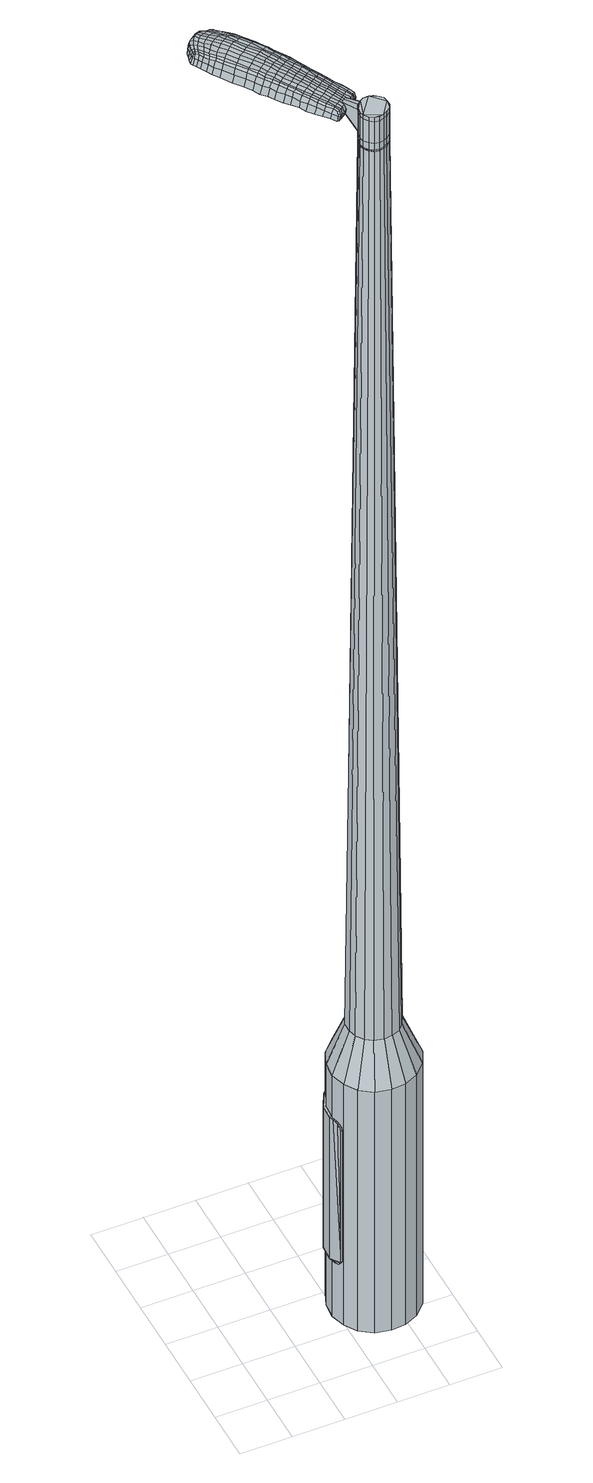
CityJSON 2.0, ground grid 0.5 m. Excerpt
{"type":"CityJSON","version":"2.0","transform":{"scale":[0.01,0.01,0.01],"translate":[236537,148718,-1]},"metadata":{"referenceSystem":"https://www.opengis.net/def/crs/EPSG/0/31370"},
"CityObjects":{
"object1":{"type":"GenericCityObject","attributes":{"cluster":221,"mean_distance_to_centroid":0.0266,"new_centroid_x":236538.39,"new_centroid_y":148718.74,"mean_distance_to_camera":6.04,"H1":6.91,"H2":6.09,"Z_final":109.68,"cluster2":-1,"proj_x":236542.37,"proj_y":148715.86,"id_line":52798,"bearing_l":35.9,"distance":4.91,"orientation":"left","G_obj":125.9},"geometry":[{"type":"MultiSurface","lod":"2","boundaries":[[[0,1,2,3]],[[1,4,5,2]],[[4,6,7,5]],[[6,8,9,7]],[[8,10,11,9]],[[10,12,13,11]],[[12,14,15,13]],[[14,16,17,15]],[[16,18,19,17]],[[18,20,21,19]],[[20,22,23,21]],[[22,24,25,23]],[[24,26,27,25]],[[26,28,29,27]],[[28,30,31,29]],[[30,32,33,31]],[[32,34,35,33]],[[34,0,3,35]],[[36,37,38,39]],[[38,40,41,42]],[[41,43,42]],[[42,44,45,46]],[[45,47,46]],[[46,48,49,50]],[[49,51,50]],[[42,46,50,38]],[[50,52,39,38]],[[53,36,39]],[[2,5,7,35]],[[7,9,11,15]],[[11,13,15]],[[15,17,19,23]],[[19,21,23]],[[23,25,27,31]],[[27,29,31]],[[15,23,31,7]],[[31,33,35,7]],[[3,2,35]],[[1,0,54,55]],[[0,34,56,54]],[[34,32,57,56]],[[32,30,58,57]],[[30,28,59,58]],[[28,26,60,59]],[[26,24,61,60]],[[24,22,62,61]],[[22,20,63,62]],[[20,18,64,63]],[[18,16,65,64]],[[16,14,66,65]],[[14,12,67,66]],[[12,10,68,67]],[[10,8,69,68]],[[8,6,70,69]],[[6,4,71,70]],[[4,1,55,71]],[[55,54,72,73]],[[54,56,74,72]],[[56,57,75,74]],[[57,58,76,75]],[[58,59,77,76]],[[59,60,78,77]],[[60,61,79,78]],[[61,62,80,79]],[[62,63,81,80]],[[63,64,82,81]],[[64,65,83,82]],[[65,66,84,83]],[[66,67,85,84]],[[67,68,86,85]],[[68,69,87,86]],[[69,70,88,87]],[[70,71,89,88]],[[71,55,73,89]],[[90,91,92,93]],[[94,95,91,90]],[[75,96,95,94]],[[97,98,96,75]],[[99,100,98,97]],[[101,102,100,99]],[[103,104,102,101]],[[105,106,104,103]],[[81,107,106,105]],[[82,108,107,81]],[[109,110,108,82]],[[111,112,110,109]],[[113,114,112,111]],[[115,116,114,113]],[[87,117,116,115]],[[88,118,117,87]],[[89,119,118,88]],[[93,92,119,89]],[[120,121,122,123]],[[124,120,123,125]],[[126,124,125,127]],[[128,126,127,129]],[[130,128,129,131]],[[132,130,131,133]],[[134,132,133,135]],[[136,134,135,137]],[[138,136,137,139]],[[140,138,139,141]],[[142,140,141,143]],[[144,142,143,145]],[[146,144,145,147]],[[148,146,147,149]],[[150,148,149,151]],[[152,150,151,153]],[[73,72,90,93]],[[72,74,94,90]],[[74,75,94]],[[76,97,75]],[[76,77,99,97]],[[77,78,101,99]],[[78,79,103,101]],[[79,80,105,103]],[[80,81,105]],[[83,109,82]],[[83,84,111,109]],[[84,85,113,111]],[[85,86,115,113]],[[86,87,115]],[[73,93,89]],[[154,155,92,91]],[[155,119,92]],[[156,116,117]],[[156,157,114,116]],[[157,158,112,114]],[[158,159,110,112]],[[159,108,110]],[[160,106,107]],[[160,161,104,106]],[[161,162,102,104]],[[162,163,100,102]],[[163,164,98,100]],[[164,96,98]],[[165,95,96]],[[165,154,91,95]],[[39,52,152,166]],[[155,154,167,153]],[[53,39,166,121]],[[154,165,122,167]],[[36,53,121,120]],[[165,96,123,122]],[[37,36,120,124]],[[96,164,125,123]],[[38,37,124,126]],[[164,163,127,125]],[[40,38,126,128]],[[163,162,129,127]],[[41,40,128,130]],[[162,161,131,129]],[[43,41,130,132]],[[161,160,133,131]],[[42,43,132,134]],[[160,107,135,133]],[[44,42,134,136]],[[107,108,137,135]],[[45,44,136,138]],[[108,159,139,137]],[[47,45,138,140]],[[159,158,141,139]],[[46,47,140,142]],[[158,157,143,141]],[[48,46,142,144]],[[157,156,145,143]],[[49,48,144,146]],[[156,117,147,145]],[[51,49,146,148]],[[117,118,149,147]],[[50,51,148,150]],[[118,119,151,149]],[[52,50,150,152]],[[119,155,153,151]],[[152,153,168,169]],[[153,167,170,168]],[[167,122,171,170]],[[122,121,172,171]],[[121,166,173,172]],[[166,152,169,173]],[[174,175,176,177]],[[178,174,177,179]],[[174,178,180,181]],[[175,174,181,182]],[[183,184,185,186]],[[187,183,186,188]],[[183,187,189,190]],[[184,183,190,191]],[[192,193,194,195]],[[196,192,195,197]],[[192,196,198,199]],[[193,192,199,200]],[[201,202,203,204]],[[205,201,204,206]],[[201,205,207,208]],[[202,201,208,209]],[[210,211,212,213]],[[214,210,213,215]],[[210,214,216,217]],[[211,210,217,218]],[[219,220,221,222]],[[223,219,222,224]],[[219,223,225,226]],[[220,219,226,227]],[[228,229,230,231]],[[220,228,231,221]],[[228,220,227,232]],[[229,228,232,233]],[[234,235,236,237]],[[229,234,237,230]],[[234,229,233,238]],[[235,234,238,239]],[[240,178,179,241]],[[235,240,241,236]],[[240,235,239,242]],[[178,240,242,180]],[[243,244,245,246]],[[247,243,246,248]],[[243,247,249,250]],[[244,243,250,251]],[[252,253,254,255]],[[244,252,255,245]],[[252,244,251,256]],[[253,252,256,257]],[[258,259,260,261]],[[253,258,261,254]],[[258,253,257,262]],[[259,258,262,263]],[[264,265,266,267]],[[259,264,267,260]],[[264,259,263,268]],[[265,264,268,269]],[[270,175,182,271]],[[265,270,271,266]],[[270,265,269,272]],[[175,270,272,176]],[[273,274,275,276]],[[277,273,276,278]],[[273,277,279,280]],[[274,273,280,281]],[[282,283,284,285]],[[274,282,285,275]],[[282,274,281,286]],[[283,282,286,287]],[[288,289,290,291]],[[283,288,291,284]],[[288,283,287,292]],[[289,288,292,293]],[[294,187,188,295]],[[289,294,295,290]],[[294,289,293,296]],[[187,294,296,189]],[[297,298,299,300]],[[301,297,300,302]],[[297,301,303,304]],[[298,297,304,305]],[[306,307,308,309]],[[298,306,309,299]],[[306,298,305,310]],[[307,306,310,311]],[[312,313,314,315]],[[307,312,315,308]],[[312,307,311,316]],[[313,312,316,317]],[[318,319,320,321]],[[313,318,321,314]],[[318,313,317,322]],[[319,318,322,323]],[[324,184,191,325]],[[319,324,325,320]],[[324,319,323,326]],[[184,324,326,185]],[[327,213,212,328]],[[329,327,328,330]],[[327,329,331,332]],[[213,327,332,215]],[[333,329,330,334]],[[335,333,334,336]],[[333,335,337,338]],[[329,333,338,331]],[[339,335,336,340]],[[341,339,340,342]],[[339,341,343,344]],[[335,339,344,337]],[[345,341,342,346]],[[347,345,346,348]],[[345,347,349,350]],[[341,345,350,343]],[[351,347,348,352]],[[202,351,352,203]],[[351,202,209,353]],[[347,351,353,349]],[[354,355,200,199]],[[356,354,199,198]],[[354,356,357,358]],[[355,354,358,359]],[[360,361,359,358]],[[362,360,358,357]],[[360,362,363,364]],[[361,360,364,365]],[[366,367,365,364]],[[368,366,364,363]],[[366,368,369,370]],[[367,366,370,371]],[[372,373,371,370]],[[374,372,370,369]],[[372,374,207,205]],[[373,372,205,206]],[[375,376,377,378]],[[277,375,378,279]],[[375,277,278,379]],[[376,375,379,380]],[[381,196,197,382]],[[376,381,382,377]],[[381,376,380,383]],[[196,381,383,198]],[[384,385,386,387]],[[223,384,387,225]],[[384,223,224,388]],[[385,384,388,389]],[[390,391,392,393]],[[385,390,393,386]],[[390,385,389,394]],[[391,390,394,395]],[[396,193,200,397]],[[391,396,397,392]],[[396,391,395,398]],[[193,396,398,194]],[[399,400,401,402]],[[181,399,402,182]],[[399,181,180,403]],[[400,399,403,404]],[[405,406,407,408]],[[400,405,408,401]],[[405,400,404,409]],[[406,405,409,410]],[[411,204,203,412]],[[406,411,412,407]],[[411,406,410,413]],[[204,411,413,206]],[[414,415,416,417]],[[186,414,417,188]],[[414,186,185,418]],[[415,414,418,419]],[[420,208,207,421]],[[415,420,421,416]],[[420,415,419,422]],[[208,420,422,209]],[[423,424,425,426]],[[301,423,426,303]],[[423,301,302,427]],[[424,423,427,428]],[[429,214,215,430]],[[424,429,430,425]],[[429,424,428,431]],[[214,429,431,216]],[[432,433,434,435]],[[247,432,435,249]],[[432,247,248,436]],[[433,432,436,437]],[[438,439,440,441]],[[433,438,441,434]],[[438,433,437,442]],[[439,438,442,443]],[[444,211,218,445]],[[439,444,445,440]],[[444,439,443,446]],[[211,444,446,212]],[[447,448,437,436]],[[246,447,436,248]],[[447,246,245,449]],[[448,447,449,450]],[[451,452,443,442]],[[448,451,442,437]],[[451,448,450,453]],[[452,451,453,454]],[[455,328,212,446]],[[452,455,446,443]],[[455,452,454,456]],[[328,455,456,330]],[[457,458,459,460]],[[304,457,460,305]],[[457,304,303,426]],[[458,457,426,425]],[[461,332,331,462]],[[458,461,462,459]],[[461,458,425,430]],[[332,461,430,215]],[[463,464,450,449]],[[255,463,449,245]],[[463,255,254,465]],[[464,463,465,466]],[[467,468,454,453]],[[464,467,453,450]],[[467,464,466,469]],[[468,467,469,470]],[[471,334,330,456]],[[468,471,456,454]],[[471,468,470,472]],[[334,471,472,336]],[[473,474,475,476]],[[310,473,476,311]],[[473,310,305,460]],[[474,473,460,459]],[[477,338,337,478]],[[474,477,478,475]],[[477,474,459,462]],[[338,477,462,331]],[[479,480,466,465]],[[261,479,465,254]],[[479,261,260,481]],[[480,479,481,482]],[[483,484,470,469]],[[480,483,469,466]],[[483,480,482,485]],[[484,483,485,486]],[[487,340,336,472]],[[484,487,472,470]],[[487,484,486,488]],[[340,487,488,342]],[[489,490,491,492]],[[316,489,492,317]],[[489,316,311,476]],[[490,489,476,475]],[[493,344,343,494]],[[490,493,494,491]],[[493,490,475,478]],[[344,493,478,337]],[[495,496,482,481]],[[267,495,481,260]],[[495,267,266,497]],[[496,495,497,498]],[[499,500,486,485]],[[496,499,485,482]],[[499,496,498,501]],[[500,499,501,502]],[[503,346,342,488]],[[500,503,488,486]],[[503,500,502,504]],[[346,503,504,348]],[[505,506,507,508]],[[322,505,508,323]],[[505,322,317,492]],[[506,505,492,491]],[[509,350,349,510]],[[506,509,510,507]],[[509,506,491,494]],[[350,509,494,343]],[[511,512,498,497]],[[271,511,497,266]],[[511,271,182,402]],[[512,511,402,401]],[[513,514,502,501]],[[512,513,501,498]],[[513,512,401,408]],[[514,513,408,407]],[[515,352,348,504]],[[514,515,504,502]],[[515,514,407,412]],[[352,515,412,203]],[[516,517,419,418]],[[326,516,418,185]],[[516,326,323,508]],[[517,516,508,507]],[[518,353,209,422]],[[517,518,422,419]],[[518,517,507,510]],[[353,518,510,349]],[[519,520,380,379]],[[276,519,379,278]],[[519,276,275,521]],[[520,519,521,522]],[[523,356,198,383]],[[520,523,383,380]],[[523,520,522,524]],[[356,523,524,357]],[[525,526,527,528]],[[226,525,528,227]],[[525,226,225,387]],[[526,525,387,386]],[[529,530,531,532]],[[526,529,532,527]],[[529,526,386,393]],[[530,529,393,392]],[[533,355,359,534]],[[530,533,534,531]],[[533,530,392,397]],[[355,533,397,200]],[[535,536,522,521]],[[285,535,521,275]],[[535,285,284,537]],[[536,535,537,538]],[[539,362,357,524]],[[536,539,524,522]],[[539,536,538,540]],[[362,539,540,363]],[[541,542,543,544]],[[232,541,544,233]],[[541,232,227,528]],[[542,541,528,527]],[[545,546,547,548]],[[542,545,548,543]],[[545,542,527,532]],[[546,545,532,531]],[[549,361,365,550]],[[546,549,550,547]],[[549,546,531,534]],[[361,549,534,359]],[[551,552,538,537]],[[291,551,537,284]],[[551,291,290,553]],[[552,551,553,554]],[[555,368,363,540]],[[552,555,540,538]],[[555,552,554,556]],[[368,555,556,369]],[[557,558,559,560]],[[238,557,560,239]],[[557,238,233,544]],[[558,557,544,543]],[[561,562,563,564]],[[558,561,564,559]],[[561,558,543,548]],[[562,561,548,547]],[[565,367,371,566]],[[562,565,566,563]],[[565,562,547,550]],[[367,565,550,365]],[[567,568,554,553]],[[295,567,553,290]],[[567,295,188,417]],[[568,567,417,416]],[[569,374,369,556]],[[568,569,556,554]],[[569,568,416,421]],[[374,569,421,207]],[[570,571,404,403]],[[242,570,403,180]],[[570,242,239,560]],[[571,570,560,559]],[[572,573,410,409]],[[571,572,409,404]],[[572,571,559,564]],[[573,572,564,563]],[[574,373,206,413]],[[573,574,413,410]],[[574,573,563,566]],[[373,574,566,371]],[[575,576,577,578]],[[578,577,579,580]],[[581,579,577,582]],[[582,577,576,583]],[[584,585,586,587]],[[587,586,588,589]],[[590,588,586,591]],[[591,586,585,592]],[[593,594,595,596]],[[596,595,597,598]],[[599,597,595,600]],[[600,595,594,601]],[[602,603,604,605]],[[605,604,606,607]],[[608,606,604,609]],[[609,604,603,610]],[[611,612,613,614]],[[614,613,615,616]],[[617,615,613,618]],[[618,613,612,619]],[[620,621,622,623]],[[623,622,624,625]],[[626,624,622,627]],[[627,622,621,628]],[[629,630,631,632]],[[632,631,621,620]],[[628,621,631,633]],[[633,631,630,634]],[[635,636,637,638]],[[638,637,630,629]],[[634,630,637,639]],[[639,637,636,640]],[[580,579,641,642]],[[642,641,636,635]],[[640,636,641,643]],[[643,641,579,581]],[[644,645,646,647]],[[647,646,648,649]],[[650,648,646,651]],[[651,646,645,652]],[[653,654,655,656]],[[656,655,645,644]],[[652,645,655,657]],[[657,655,654,658]],[[659,660,661,662]],[[662,661,654,653]],[[658,654,661,663]],[[663,661,660,664]],[[665,666,667,668]],[[668,667,660,659]],[[664,660,667,669]],[[669,667,666,670]],[[583,576,671,672]],[[672,671,666,665]],[[670,666,671,673]],[[673,671,576,575]],[[674,675,676,677]],[[677,676,678,679]],[[680,678,676,681]],[[681,676,675,682]],[[683,684,685,686]],[[686,685,675,674]],[[682,675,685,687]],[[687,685,684,688]],[[689,690,691,692]],[[692,691,684,683]],[[688,684,691,693]],[[693,691,690,694]],[[589,588,695,696]],[[696,695,690,689]],[[694,690,695,697]],[[697,695,588,590]],[[698,699,700,701]],[[701,700,702,703]],[[704,702,700,705]],[[705,700,699,706]],[[707,708,709,710]],[[710,709,699,698]],[[706,699,709,711]],[[711,709,708,712]],[[713,714,715,716]],[[716,715,708,707]],[[712,708,715,717]],[[717,715,714,718]],[[719,720,721,722]],[[722,721,714,713]],[[718,714,721,723]],[[723,721,720,724]],[[592,585,725,726]],[[726,725,720,719]],[[724,720,725,727]],[[727,725,585,584]],[[611,614,728,729]],[[729,728,730,731]],[[732,730,728,733]],[[733,728,614,616]],[[731,730,734,735]],[[735,734,736,737]],[[738,736,734,739]],[[739,734,730,732]],[[737,736,740,741]],[[741,740,742,743]],[[744,742,740,745]],[[745,740,736,738]],[[743,742,746,747]],[[747,746,748,749]],[[750,748,746,751]],[[751,746,742,744]],[[749,748,752,753]],[[753,752,603,602]],[[610,603,752,754]],[[754,752,748,750]],[[601,755,756,600]],[[600,756,757,599]],[[758,757,756,759]],[[759,756,755,760]],[[760,761,762,759]],[[759,762,763,758]],[[764,763,762,765]],[[765,762,761,766]],[[766,767,768,765]],[[765,768,769,764]],[[770,769,768,771]],[[771,768,767,772]],[[772,773,774,771]],[[771,774,775,770]],[[608,775,774,606]],[[606,774,773,607]],[[776,777,778,779]],[[779,778,678,680]],[[679,678,778,780]],[[780,778,777,781]],[[598,597,782,783]],[[783,782,777,776]],[[781,777,782,784]],[[784,782,597,599]],[[785,786,787,788]],[[788,787,624,626]],[[625,624,787,789]],[[789,787,786,790]],[[791,792,793,794]],[[794,793,786,785]],[[790,786,793,795]],[[795,793,792,796]],[[601,594,797,798]],[[798,797,792,791]],[[796,792,797,799]],[[799,797,594,593]],[[800,801,802,803]],[[803,802,582,583]],[[581,582,802,804]],[[804,802,801,805]],[[806,807,808,809]],[[809,808,801,800]],[[805,801,808,810]],[[810,808,807,811]],[[602,605,812,813]],[[813,812,807,806]],[[811,807,812,814]],[[814,812,605,607]],[[815,816,817,818]],[[818,817,587,589]],[[584,587,817,819]],[[819,817,816,820]],[[608,609,821,822]],[[822,821,816,815]],[[820,816,821,823]],[[823,821,609,610]],[[824,825,826]],[[826,825,702,704]],[[703,702,825,827]],[[827,825,824,828]],[[616,615,829,830]],[[830,829,824,826]],[[828,824,829,831]],[[831,829,615,617]],[[832,833,834,835]],[[835,834,648,650]],[[649,648,834,836]],[[836,834,833,837]],[[838,839,840,841]],[[841,840,833,832]],[[837,833,840,842]],[[842,840,839,843]],[[619,612,844,845]],[[845,844,839,838]],[[843,839,844,846]],[[846,844,612,611]],[[837,847,836]],[[836,847,647,649]],[[644,647,847,848]],[[843,849,850,842]],[[842,850,847,837]],[[848,847,850,851]],[[851,850,849,852]],[[611,729,853,846]],[[846,853,849,843]],[[852,849,853,854]],[[854,853,729,731]],[[855,856,857,858]],[[858,857,705,706]],[[704,705,857,826]],[[857,856,826]],[[732,733,859,860]],[[860,859,856,855]],[[826,856,859,830]],[[830,859,733,616]],[[848,861,656,644]],[[653,656,861,862]],[[862,861,863]],[[852,864,865,851]],[[851,865,861,848]],[[863,861,865,866]],[[866,865,864,867]],[[731,735,868,854]],[[854,868,864,852]],[[867,864,868,869]],[[869,868,735,737]],[[870,871,872,873]],[[873,872,711,712]],[[706,711,872,858]],[[858,872,871,855]],[[738,739,874,875]],[[875,874,871,870]],[[855,871,874,860]],[[860,874,739,732]],[[863,876,877,862]],[[862,877,662,653]],[[659,662,877,878]],[[878,877,876,879]],[[867,880,881,866]],[[866,881,876,863]],[[879,876,881,882]],[[882,881,880,883]],[[737,741,884,869]],[[869,884,880,867]],[[883,880,884,885]],[[885,884,741,743]],[[886,887,888,889]],[[889,888,717,718]],[[712,717,888,873]],[[873,888,887,870]],[[744,745,890,891]],[[891,890,887,886]],[[870,887,890,875]],[[875,890,745,738]],[[879,892,893,878]],[[878,893,668,659]],[[665,668,893,894]],[[894,893,892,895]],[[883,896,897,882]],[[882,897,892,879]],[[895,892,897,898]],[[898,897,896,899]],[[743,747,900,885]],[[885,900,896,883]],[[899,896,900,901]],[[901,900,747,749]],[[902,903,904,905]],[[905,904,723,724]],[[718,723,904,889]],[[889,904,903,886]],[[750,751,906,907]],[[907,906,903,902]],[[886,903,906,891]],[[891,906,751,744]],[[895,908,909,894]],[[894,909,672,665]],[[583,672,909,803]],[[803,909,908,800]],[[899,910,911,898]],[[898,911,908,895]],[[800,908,911,809]],[[809,911,910,806]],[[749,753,912,901]],[[901,912,910,899]],[[806,910,912,813]],[[813,912,753,602]],[[820,913,914,819]],[[819,914,727,584]],[[724,727,914,905]],[[905,914,913,902]],[[610,754,915,823]],[[823,915,913,820]],[[902,913,915,907]],[[907,915,754,750]],[[781,916,917,780]],[[780,917,677,679]],[[674,677,917,918]],[[918,917,916,919]],[[599,757,920,784]],[[784,920,916,781]],[[919,916,920,921]],[[921,920,757,758]],[[922,923,924,925]],[[925,924,627,628]],[[626,627,924,788]],[[788,924,923,785]],[[926,927,928,929]],[[929,928,923,922]],[[785,923,928,794]],[[794,928,927,791]],[[760,755,930,931]],[[931,930,927,926]],[[791,927,930,798]],[[798,930,755,601]],[[919,932,933,918]],[[918,933,686,674]],[[683,686,933,934]],[[934,933,932,935]],[[758,763,936,921]],[[921,936,932,919]],[[935,932,936,937]],[[937,936,763,764]],[[938,939,940,941]],[[941,940,633,634]],[[628,633,940,925]],[[925,940,939,922]],[[942,943,944,945]],[[945,944,939,938]],[[922,939,944,929]],[[929,944,943,926]],[[766,761,946,947]],[[947,946,943,942]],[[926,943,946,931]],[[931,946,761,760]],[[935,948,949,934]],[[934,949,692,683]],[[689,692,949,950]],[[950,949,948,951]],[[764,769,952,937]],[[937,952,948,935]],[[951,948,952,953]],[[953,952,769,770]],[[954,955,956,957]],[[957,956,639,640]],[[634,639,956,941]],[[941,956,955,938]],[[958,959,960,961]],[[961,960,955,954]],[[938,955,960,945]],[[945,960,959,942]],[[772,767,962,963]],[[963,962,959,958]],[[942,959,962,947]],[[947,962,767,766]],[[951,964,965,950]],[[950,965,696,689]],[[589,696,965,818]],[[818,965,964,815]],[[770,775,966,953]],[[953,966,964,951]],[[815,964,966,822]],[[822,966,775,608]],[[805,967,968,804]],[[804,968,643,581]],[[640,643,968,957]],[[957,968,967,954]],[[811,969,970,810]],[[810,970,967,805]],[[954,967,970,961]],[[961,970,969,958]],[[607,773,971,814]],[[814,971,969,811]],[[958,969,971,963]],[[963,971,773,772]],[[575,578,177,176]],[[578,580,179,177]],[[590,591,190,189]],[[591,592,191,190]],[[593,596,195,194]],[[596,598,197,195]],[[617,618,217,216]],[[618,619,218,217]],[[620,623,222,221]],[[623,625,224,222]],[[629,632,231,230]],[[632,620,221,231]],[[635,638,237,236]],[[638,629,230,237]],[[580,642,241,179]],[[642,635,236,241]],[[650,651,250,249]],[[651,652,251,250]],[[652,657,256,251]],[[657,658,257,256]],[[658,663,262,257]],[[663,664,263,262]],[[664,669,268,263]],[[669,670,269,268]],[[670,673,272,269]],[[673,575,176,272]],[[680,681,280,279]],[[681,682,281,280]],[[682,687,286,281]],[[687,688,287,286]],[[688,693,292,287]],[[693,694,293,292]],[[694,697,296,293]],[[697,590,189,296]],[[698,701,300,299]],[[701,703,302,300]],[[707,710,309,308]],[[710,698,299,309]],[[713,716,315,314]],[[716,707,308,315]],[[719,722,321,320]],[[722,713,314,321]],[[592,726,325,191]],[[726,719,320,325]],[[776,779,378,377]],[[779,680,279,378]],[[598,783,382,197]],[[783,776,377,382]],[[625,789,388,224]],[[789,790,389,388]],[[790,795,394,389]],[[795,796,395,394]],[[796,799,398,395]],[[799,593,194,398]],[[703,827,427,302]],[[827,828,428,427]],[[828,831,431,428]],[[831,617,216,431]],[[832,835,435,434]],[[835,650,249,435]],[[838,841,441,440]],[[841,832,434,441]],[[619,845,445,218]],[[845,838,440,445]],[[972,973,974,975]],[[976,977,975,974]],[[978,979,980,981]],[[982,983,984,985]],[[973,986,987,974]],[[988,976,974,987]],[[989,978,981,990]],[[991,992,983,982]],[[986,993,994,987]],[[994,995,988,987]],[[996,989,990,997]],[[998,992,991,999]],[[993,1000,1001,994]],[[1001,1002,995,994]],[[1003,996,997,1004]],[[1005,998,999,1006]],[[1007,1008,1009,1010]],[[1011,1012,1008,1007]],[[1011,1013,1014,1012]],[[1013,1015,1016,1014]],[[1017,1018,1019,1020]],[[1021,1022,1018,1017]],[[1023,1024,1022,1021]],[[1025,1026,1024,1023]],[[1020,1009,1008,1017]],[[1017,1008,1012,1021]],[[1012,1014,1023,1021]],[[1014,1016,1025,1023]],[[981,980,977,976]],[[990,981,976,988]],[[995,997,990,988]],[[1002,1004,997,995]],[[982,985,979,978]],[[991,982,978,989]],[[999,991,989,996]],[[1006,999,996,1003]],[[983,1007,1010,984]],[[992,1011,1007,983]],[[1013,1011,992,998]],[[1015,1013,998,1005]],[[1027,1028,1029,1030]],[[1029,1031,1032,1033]],[[1029,1033,1034,1035]],[[1029,1035,1030]],[[1036,1027,1030,1037]],[[1038,1037,1030,1039]],[[1040,1039,1030]],[[1041,1029,1028,1042]],[[1043,1041,1042,1044]],[[1045,1043,1044,1046]],[[1047,1045,1046,1048]],[[1049,1047,1048,1050]],[[1050,1051,1052,1053]],[[1050,1053,1054,1055]],[[1050,1055,1056,1057]],[[1056,1058,1059,1060]],[[1056,1060,1061,1062]],[[1056,1062,1057]],[[1050,1057,1049]],[[1063,1064,1028,1027]],[[1065,1066,1031,1029]],[[1067,1068,1040,1030]],[[1064,1069,1042,1028]],[[1070,1065,1029,1041]],[[1069,1071,1044,1042]],[[1072,1070,1041,1043]],[[1071,1073,1046,1044]],[[1074,1072,1043,1045]],[[1073,1075,1048,1046]],[[1076,1074,1045,1047]],[[1075,1077,1050,1048]],[[1078,1076,1047,1049]],[[1077,1079,1051,1050]],[[1080,1081,1058,1056]],[[1082,1078,1049,1057]],[[1052,1051,1079,1083]],[[1053,1052,1083,1084]],[[1054,1053,1084,1085]],[[1055,1054,1085,1086]],[[1056,1055,1086,1080]],[[1087,1063,1027,1036]],[[1088,1087,1036,1037]],[[1089,1088,1037,1038]],[[1090,1089,1038,1039]],[[1068,1090,1039,1040]],[[1032,1031,1066,1091]],[[1059,1058,1081,1092]],[[1033,1032,1091,1093]],[[1034,1033,1093,1094]],[[1035,1034,1094,1095]],[[1030,1035,1095,1067]],[[1060,1059,1092,1096]],[[1061,1060,1096,1097]],[[1062,1061,1097,1098]],[[1057,1062,1098,1082]]]}]}
},
"vertices":[
[112,109,384],[125,115,384],[125,115,96],[112,109,96],[140,117,384],[140,117,96],[154,113,384],[154,113,96],[166,105,384],[166,105,96],[175,93,384],[175,93,96],[179,79,384],[179,79,96],[178,64,384],[178,64,96],[172,51,384],[172,51,96],[161,40,384],[161,40,96],[148,34,384],[148,34,96],[134,33,384],[134,33,96],[119,36,384],[119,36,96],[107,44,384],[107,44,96],[99,56,384],[99,56,96],[95,70,384],[95,70,96],[96,85,384],[96,85,96],[102,99,384],[102,99,96],[124,78,1524],[123,73,1524],[124,69,1524],[129,86,1524],[127,65,1524],[131,62,1524],[140,62,1524],[136,61,1524],[144,64,1524],[148,67,1524],[150,76,1524],[150,71,1524],[149,81,1524],[146,84,1524],[138,88,1524],[142,87,1524],[133,88,1524],[125,82,1524],[122,95,429],[130,99,429],[116,89,429],[112,81,429],[112,72,429],[114,64,429],[119,57,429],[126,52,429],[135,50,429],[143,51,429],[151,54,429],[157,61,429],[161,69,429],[162,77,429],[159,86,429],[154,93,429],[147,98,429],[138,100,429],[129,86,1483],[133,88,1483],[125,82,1483],[124,78,1483],[123,73,1483],[124,69,1483],[127,65,1483],[131,62,1483],[136,61,1483],[140,62,1483],[144,64,1483],[148,67,1483],[150,71,1483],[150,76,1483],[149,81,1483],[146,84,1483],[142,87,1483],[138,88,1483],[129,85,1483],[129,85,1485],[133,87,1485],[133,87,1483],[126,82,1483],[126,82,1485],[124,78,1485],[124,73,1483],[124,73,1485],[125,69,1483],[125,69,1485],[128,66,1483],[128,66,1485],[131,63,1483],[131,63,1485],[136,62,1483],[136,62,1485],[140,62,1485],[144,64,1485],[147,68,1483],[147,68,1485],[149,72,1483],[149,72,1485],[149,76,1483],[149,76,1485],[148,80,1483],[148,80,1485],[146,84,1485],[142,87,1485],[138,88,1485],[124,78,1519],[125,82,1519],[125,82,1493],[124,78,1493],[123,73,1519],[123,73,1493],[124,69,1519],[124,69,1493],[127,65,1519],[127,65,1493],[131,62,1519],[131,62,1493],[136,61,1519],[136,61,1493],[140,62,1519],[140,62,1493],[144,64,1519],[144,64,1493],[148,67,1519],[148,67,1493],[150,71,1519],[150,71,1493],[150,76,1519],[150,76,1493],[149,81,1519],[149,81,1493],[146,84,1519],[146,84,1493],[142,87,1519],[142,87,1493],[138,88,1519],[138,88,1493],[133,88,1519],[133,88,1493],[129,86,1485],[133,88,1485],[149,81,1485],[150,76,1485],[150,71,1485],[148,67,1485],[136,61,1485],[131,62,1485],[127,65,1485],[124,69,1485],[123,73,1485],[125,82,1485],[129,86,1519],[129,86,1493],[120,103,1513],[120,103,1518],[118,101,1513],[115,99,1513],[115,99,1518],[118,101,1518],[90,172,1519],[94,166,1518],[95,168,1509],[91,174,1510],[85,179,1519],[86,181,1510],[85,178,1526],[89,171,1525],[93,165,1525],[59,150,1519],[63,144,1518],[65,144,1525],[61,150,1525],[54,157,1519],[55,157,1526],[52,157,1510],[57,150,1510],[61,144,1509],[30,220,1519],[33,222,1519],[33,222,1513],[29,220,1513],[27,216,1519],[27,217,1513],[28,215,1524],[31,218,1524],[34,220,1524],[73,160,1530],[78,154,1529],[80,156,1529],[76,162,1530],[68,167,1531],[71,169,1531],[65,165,1530],[71,157,1530],[75,152,1529],[121,94,1512],[123,96,1512],[122,97,1517],[120,95,1517],[119,93,1512],[118,94,1517],[118,93,1506],[120,95,1506],[123,97,1506],[54,219,1519],[57,217,1519],[57,219,1512],[55,221,1512],[52,221,1518],[53,222,1512],[52,220,1522],[53,219,1523],[56,216,1524],[60,213,1519],[63,209,1519],[64,211,1512],[60,215,1512],[59,212,1524],[63,208,1525],[67,205,1519],[72,198,1519],[72,200,1511],[68,206,1511],[66,203,1526],[71,197,1526],[79,189,1519],[79,191,1510],[78,187,1526],[130,110,1513],[126,116,1513],[125,115,1518],[129,109,1517],[133,105,1512],[132,105,1516],[133,106,1506],[130,111,1507],[126,118,1507],[122,123,1514],[118,129,1515],[117,128,1520],[121,121,1519],[122,124,1507],[118,131,1507],[114,136,1515],[110,142,1516],[109,140,1522],[113,134,1521],[114,137,1508],[110,144,1508],[106,148,1517],[102,154,1517],[101,153,1524],[105,146,1523],[106,150,1508],[102,156,1509],[98,160,1518],[97,159,1524],[98,162,1509],[25,199,1519],[27,196,1519],[28,197,1524],[26,200,1523],[24,201,1518],[25,201,1522],[22,201,1512],[23,199,1512],[25,196,1512],[29,192,1519],[32,187,1519],[33,187,1525],[30,192,1524],[27,192,1512],[30,187,1512],[35,182,1519],[40,176,1519],[41,176,1526],[37,182,1526],[33,182,1511],[38,176,1511],[47,166,1519],[48,166,1526],[45,166,1510],[105,92,1513],[101,98,1513],[99,98,1507],[104,93,1507],[109,88,1512],[108,88,1506],[109,89,1516],[107,93,1517],[102,98,1518],[96,104,1514],[91,110,1515],[89,110,1507],[94,104,1507],[97,104,1519],[93,110,1520],[86,116,1515],[82,122,1516],[80,122,1508],[85,116,1508],[88,116,1521],[83,122,1522],[77,127,1517],[72,133,1517],[70,133,1509],[75,127,1508],[79,127,1523],[74,133,1524],[68,139,1518],[66,139,1509],[70,139,1524],[117,100,1519],[119,101,1519],[113,106,1520],[115,107,1520],[110,104,1520],[115,98,1519],[108,112,1522],[111,113,1522],[104,118,1523],[106,119,1523],[101,116,1523],[106,110,1521],[100,124,1524],[102,125,1524],[95,130,1525],[98,132,1525],[93,128,1525],[97,122,1524],[91,136,1526],[93,138,1526],[87,142,1527],[89,144,1527],[84,140,1527],[88,134,1526],[82,148,1528],[85,150,1528],[79,146,1528],[33,216,1527],[36,218,1527],[30,213,1526],[33,209,1527],[35,212,1528],[38,214,1528],[39,207,1529],[42,209,1529],[36,204,1528],[40,198,1530],[43,201,1530],[46,203,1530],[48,195,1531],[51,197,1531],[45,192,1530],[50,185,1531],[53,188,1531],[56,190,1531],[61,177,1531],[63,179,1531],[57,175,1531],[24,204,1518],[24,207,1519],[23,207,1513],[22,204,1513],[25,203,1523],[25,206,1523],[25,212,1519],[24,212,1513],[26,211,1524],[50,222,1518],[48,223,1518],[48,222,1523],[51,221,1523],[51,224,1513],[48,224,1513],[44,224,1519],[40,224,1519],[41,223,1524],[45,222,1523],[44,225,1513],[40,225,1513],[36,223,1519],[37,222,1524],[36,224,1513],[88,169,1528],[87,168,1528],[91,162,1528],[92,164,1527],[83,177,1528],[82,176,1529],[84,167,1529],[82,165,1530],[86,159,1529],[88,161,1528],[79,174,1529],[77,173,1530],[79,163,1530],[83,157,1529],[74,171,1531],[62,151,1528],[64,152,1529],[58,159,1529],[57,158,1528],[66,145,1527],[68,147,1528],[67,155,1529],[62,162,1530],[71,149,1528],[111,87,1512],[113,89,1512],[113,90,1517],[111,89,1517],[110,88,1506],[112,89,1506],[116,90,1512],[115,92,1517],[115,91,1506],[133,103,1512],[132,102,1512],[132,103,1506],[133,104,1506],[132,104,1517],[130,103,1517],[130,101,1512],[127,99,1512],[127,100,1506],[130,102,1506],[129,101,1517],[127,100,1517],[125,97,1512],[125,98,1506],[124,98,1517],[129,108,1519],[127,107,1519],[125,114,1520],[123,113,1520],[125,106,1519],[123,104,1519],[121,112,1520],[119,110,1520],[121,103,1519],[117,109,1520],[108,93,1519],[109,94,1519],[105,100,1520],[103,99,1520],[112,96,1519],[107,102,1520],[120,120,1521],[119,119,1521],[116,127,1522],[115,126,1522],[117,118,1521],[115,117,1521],[113,124,1522],[111,123,1523],[113,115,1522],[108,121,1523],[98,105,1521],[100,106,1521],[96,112,1522],[94,111,1522],[103,108,1521],[98,114,1522],[112,133,1523],[111,132,1523],[108,139,1524],[107,138,1524],[109,130,1523],[107,129,1524],[105,137,1525],[102,135,1525],[104,127,1524],[100,133,1525],[89,116,1523],[91,118,1523],[86,124,1524],[85,122,1524],[94,120,1524],[89,126,1525],[104,145,1525],[103,144,1525],[100,151,1526],[99,150,1526],[101,143,1526],[98,141,1526],[96,149,1527],[94,147,1527],[96,139,1526],[92,145,1527],[80,128,1525],[82,129,1525],[77,135,1526],[75,134,1526],[85,131,1526],[80,137,1527],[96,158,1527],[95,156,1527],[92,155,1527],[90,153,1528],[87,151,1528],[71,139,1527],[73,141,1527],[76,143,1528],[26,201,1525],[27,204,1525],[28,198,1526],[29,201,1526],[28,208,1526],[30,205,1527],[52,219,1525],[49,220,1525],[52,217,1526],[54,216,1525],[46,220,1525],[43,220,1526],[45,217,1527],[49,217,1526],[39,220,1526],[42,216,1527],[31,194,1526],[32,196,1527],[34,189,1527],[35,191,1528],[34,200,1528],[37,194,1529],[58,212,1526],[55,213,1527],[59,208,1528],[61,208,1527],[52,213,1527],[49,212,1528],[53,206,1529],[56,207,1528],[45,211,1528],[50,205,1530],[38,183,1528],[39,185,1529],[42,177,1528],[44,179,1529],[41,189,1529],[47,182,1530],[65,203,1528],[63,202,1528],[68,196,1529],[70,196,1528],[60,202,1529],[57,201,1530],[62,193,1530],[65,195,1530],[54,199,1530],[59,192,1531],[49,167,1529],[51,169,1529],[54,172,1530],[77,187,1528],[75,186,1529],[72,185,1530],[69,183,1530],[66,181,1531],[93,167,1509],[92,165,1518],[88,171,1518],[89,173,1509],[84,178,1519],[84,180,1510],[83,177,1525],[88,170,1525],[92,164,1525],[66,146,1525],[65,146,1518],[60,151,1518],[62,151,1525],[55,158,1519],[57,158,1525],[53,158,1510],[58,151,1509],[63,146,1509],[34,221,1513],[34,220,1519],[31,218,1519],[31,219,1513],[29,215,1519],[29,216,1513],[30,214,1524],[32,217,1524],[35,219,1524],[80,156,1528],[78,154,1528],[73,160,1529],[76,162,1529],[68,167,1529],[71,169,1529],[65,165,1529],[71,158,1529],[75,152,1528],[121,98,1516],[122,98,1512],[120,96,1512],[119,97,1516],[117,94,1512],[117,95,1516],[116,95,1506],[119,97,1506],[121,99,1506],[56,217,1512],[55,216,1519],[53,218,1518],[54,219,1512],[51,219,1518],[52,221,1512],[51,218,1522],[52,217,1523],[54,215,1523],[62,210,1512],[62,208,1519],[58,212,1519],[59,214,1512],[58,211,1524],[61,207,1525],[71,199,1511],[70,197,1519],[66,203,1519],[66,205,1511],[65,202,1525],[70,196,1526],[77,188,1519],[77,190,1510],[76,186,1526],[124,114,1518],[124,115,1513],[128,109,1513],[128,108,1517],[131,105,1512],[130,105,1515],[131,106,1506],[129,111,1506],[125,117,1507],[116,127,1520],[116,128,1514],[120,122,1514],[120,121,1519],[121,123,1507],[117,130,1507],[108,139,1522],[108,141,1516],[112,135,1515],[112,133,1521],[113,136,1508],[109,143,1508],[100,152,1523],[100,153,1517],[104,147,1516],[104,145,1522],[105,149,1508],[101,155,1508],[96,159,1517],[96,158,1524],[97,161,1509],[30,198,1523],[28,197,1519],[27,200,1518],[28,200,1523],[26,202,1518],[27,202,1522],[24,202,1512],[25,200,1512],[27,197,1512],[35,188,1525],[34,188,1519],[31,193,1519],[32,193,1524],[29,193,1512],[32,188,1512],[43,177,1526],[41,177,1519],[37,183,1519],[38,183,1525],[35,183,1511],[39,177,1511],[48,167,1519],[50,168,1526],[46,168,1510],[101,100,1507],[102,100,1513],[107,94,1513],[105,94,1506],[110,90,1512],[109,90,1506],[110,91,1515],[108,94,1517],[103,100,1518],[91,111,1507],[93,111,1514],[97,105,1514],[96,106,1507],[99,106,1519],[94,111,1520],[81,123,1508],[83,123,1516],[88,117,1515],[86,117,1508],[89,117,1521],[85,123,1522],[72,134,1508],[74,134,1517],[78,129,1516],[77,129,1508],[80,129,1522],[75,134,1523],[69,140,1517],[67,140,1509],[71,140,1524],[117,101,1518],[119,102,1518],[112,106,1519],[115,108,1519],[110,105,1519],[114,99,1518],[108,112,1520],[110,114,1520],[104,118,1521],[106,120,1521],[101,117,1521],[106,111,1520],[99,124,1523],[102,126,1523],[95,130,1524],[97,132,1524],[92,128,1524],[97,123,1523],[91,136,1525],[93,138,1525],[86,142,1526],[89,144,1526],[84,140,1526],[88,134,1525],[82,148,1527],[84,150,1527],[79,146,1527],[36,217,1526],[34,215,1526],[31,212,1525],[33,209,1526],[36,212,1526],[39,214,1526],[42,209,1528],[40,207,1528],[37,204,1527],[41,198,1528],[44,201,1529],[47,203,1529],[51,197,1530],[48,195,1530],[45,192,1529],[50,185,1530],[53,188,1530],[56,190,1530],[63,179,1530],[61,178,1530],[58,175,1530],[25,206,1513],[26,206,1518],[26,204,1518],[24,204,1512],[27,203,1523],[27,206,1523],[27,211,1519],[26,211,1513],[28,210,1523],[48,220,1523],[47,221,1518],[50,220,1518],[50,219,1523],[50,222,1512],[48,222,1512],[41,220,1523],[41,222,1519],[44,222,1519],[45,220,1523],[44,223,1513],[40,223,1513],[37,221,1519],[38,220,1524],[37,222,1513],[90,162,1527],[86,168,1527],[87,169,1527],[91,163,1526],[82,176,1527],[81,176,1528],[85,159,1528],[81,165,1528],[84,167,1528],[88,161,1527],[79,174,1528],[76,173,1529],[79,164,1529],[83,158,1528],[73,171,1529],[59,160,1528],[64,153,1527],[63,152,1527],[58,159,1527],[67,146,1526],[68,147,1527],[67,155,1528],[62,162,1528],[71,149,1527],[112,90,1512],[111,90,1512],[111,91,1516],[110,90,1506],[110,91,1506],[114,92,1512],[114,93,1516],[113,93,1506],[130,105,1506],[130,104,1512],[131,104,1512],[131,105,1506],[130,104,1516],[129,104,1516],[126,102,1506],[126,101,1512],[128,102,1512],[128,103,1506],[127,103,1516],[125,101,1516],[124,99,1512],[124,100,1506],[123,100,1516],[127,108,1518],[123,114,1519],[123,105,1518],[125,106,1518],[121,112,1519],[119,111,1519],[121,103,1518],[117,109,1519],[105,101,1519],[109,95,1518],[108,94,1518],[104,100,1519],[111,97,1518],[107,103,1519],[119,120,1520],[115,126,1521],[114,126,1521],[115,117,1520],[117,118,1520],[112,125,1521],[110,123,1521],[112,115,1520],[108,121,1521],[95,112,1521],[100,107,1520],[99,106,1520],[94,112,1521],[103,108,1520],[98,114,1521],[110,132,1522],[111,133,1522],[107,139,1523],[106,138,1523],[106,129,1522],[108,131,1522],[104,137,1523],[102,135,1524],[104,128,1523],[100,134,1524],[86,124,1523],[91,118,1522],[90,118,1522],[85,123,1523],[94,120,1522],[89,126,1523],[102,144,1524],[103,145,1524],[99,151,1525],[98,150,1525],[98,141,1525],[100,143,1524],[96,149,1525],[93,147,1526],[95,140,1525],[91,146,1526],[77,136,1525],[82,130,1524],[81,129,1524],[76,135,1525],[85,132,1524],[80,138,1525],[94,157,1526],[95,157,1526],[89,153,1527],[92,155,1526],[87,152,1527],[73,141,1526],[72,141,1526],[76,144,1526],[28,204,1524],[28,201,1524],[30,199,1525],[30,201,1525],[29,208,1525],[31,205,1525],[52,216,1525],[49,218,1524],[51,217,1524],[53,215,1525],[45,216,1526],[43,219,1525],[46,219,1524],[48,216,1525],[39,218,1525],[42,215,1526],[33,196,1526],[32,194,1526],[36,189,1526],[36,191,1527],[35,200,1526],[38,194,1527],[59,207,1527],[55,211,1526],[57,211,1526],[60,206,1526],[53,206,1528],[49,211,1527],[52,211,1526],[56,206,1527],[45,210,1527],[50,204,1528],[40,186,1527],[39,184,1527],[44,177,1527],[45,179,1528],[42,189,1528],[47,182,1529],[67,195,1528],[63,202,1527],[64,202,1527],[69,195,1527],[62,193,1529],[57,200,1529],[60,201,1528],[65,194,1528],[54,199,1529],[59,192,1530],[52,169,1528],[51,168,1528],[54,172,1529],[74,185,1528],[76,186,1528],[69,183,1529],[72,184,1529],[66,181,1530],[131,106,1508],[126,102,1508],[108,129,1509],[114,133,1509],[96,147,1510],[103,152,1510],[73,179,1512],[81,185,1512],[91,170,1511],[84,164,1511],[62,194,1513],[54,204,1514],[61,210,1514],[70,199,1513],[120,98,1508],[101,124,1509],[89,142,1510],[65,174,1512],[76,159,1511],[55,188,1513],[47,199,1514],[115,94,1508],[95,119,1509],[82,137,1510],[58,168,1512],[68,154,1511],[40,194,1514],[47,183,1513],[109,90,1508],[89,115,1509],[75,131,1510],[50,163,1512],[61,148,1511],[33,189,1514],[40,177,1513],[46,215,1514],[42,218,1514],[48,222,1514],[53,220,1514],[39,210,1514],[36,214,1514],[32,205,1514],[31,210,1514],[26,200,1514],[25,206,1514],[37,220,1515],[33,221,1515],[34,221,1515],[41,223,1515],[34,218,1515],[32,220,1515],[30,215,1515],[31,220,1515],[26,213,1515],[30,219,1515],[94,67,334],[93,71,334],[93,71,165],[97,57,171],[94,67,165],[95,64,165],[96,61,166],[96,59,167],[97,58,169],[95,64,334],[96,61,333],[96,59,332],[97,58,331],[97,57,328],[94,86,165],[94,86,334],[101,100,165],[101,100,334],[111,110,165],[111,110,334],[125,117,165],[125,117,334],[139,119,165],[139,119,334],[144,118,334],[147,117,334],[150,116,333],[152,116,332],[153,115,331],[154,115,328],[144,118,165],[154,115,171],[153,115,169],[152,116,167],[150,116,166],[147,117,165],[97,68,334],[96,72,334],[96,72,165],[97,68,165],[100,58,171],[100,58,328],[97,85,334],[97,85,165],[103,98,334],[103,98,165],[113,108,334],[113,108,165],[125,114,334],[125,114,165],[139,116,334],[139,116,165],[143,115,334],[153,113,328],[153,113,171],[143,115,165],[146,114,334],[149,113,333],[151,113,332],[152,113,331],[98,65,334],[99,62,333],[99,60,332],[99,59,331],[98,65,165],[152,113,169],[99,62,166],[99,60,167],[99,59,169],[151,113,167],[149,113,166],[146,114,165]
]}
